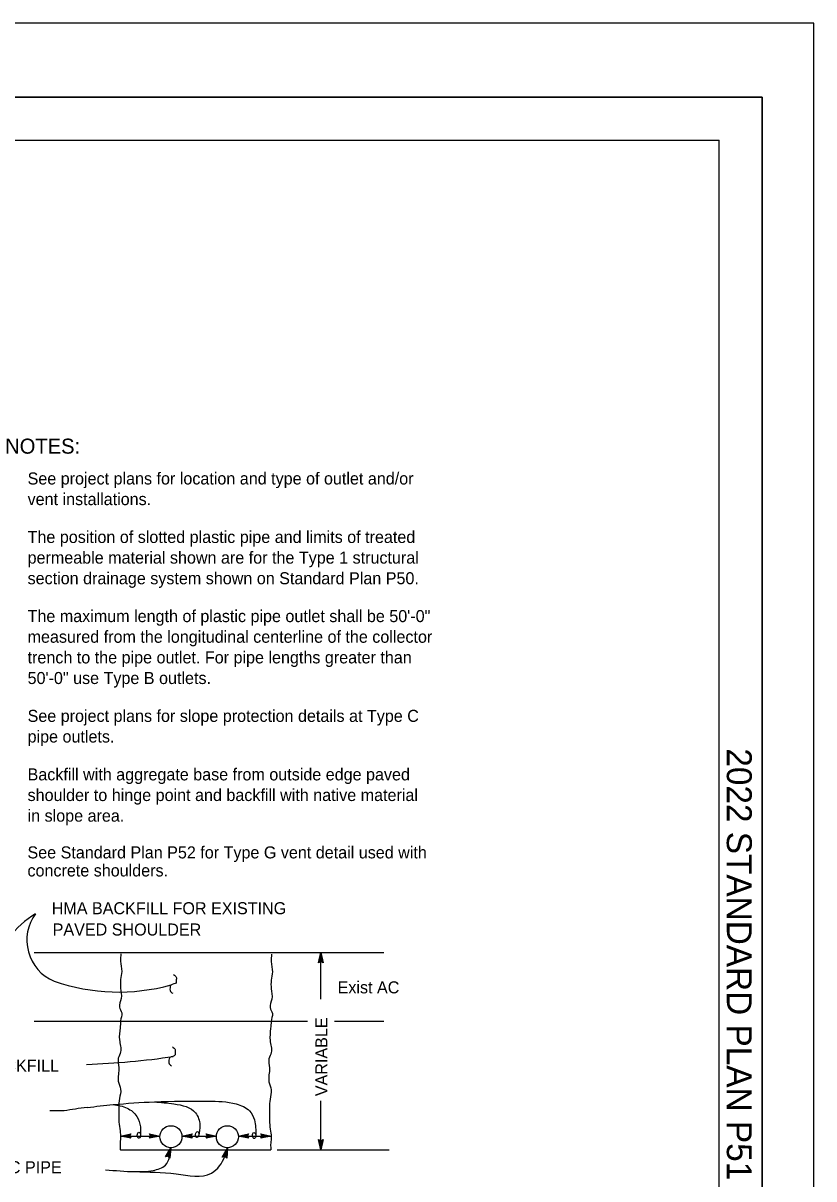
# Model space of a CAD drawing. Extents: x -893 to 867, y -474 to 712.
# Drawn here: x 407 to 867, y 40 to 712 of the extents above; entities that cross this region are included whole.
import ezdxf

# ---------------------------------------------------------------- set-up
doc = ezdxf.new("R2010")
doc.units = 0
for name, color, linetype in [('10 Sheet Format', 7, 'Continuous'), ('56 Stage 3 Anno', 7, 'Continuous'), ('57 Undefined', 7, 'Continuous'), ('60 Nongeo Data', 7, 'Continuous')]:
    doc.layers.add(name, color=color, linetype=linetype)

msp = doc.modelspace()

# ---------------------------------------------------------------- linework, layer by layer
at = {"layer": '10 Sheet Format'}
for p, q in [((-863.46, 668.96), (836.55, 668.96)), ((836.55, 668.96), (836.55, -431.04)), ((-813.45, 643.96), (811.55, 643.96)), ((811.55, -406.04), (811.55, 643.96))]:
    msp.add_line(p, q, dxfattribs=at)
for points in [[(-893.46, -474.04), (866.55, -474.04), (866.55, 711.96), (-893.46, 711.96)], [(-863.46, -431.04), (836.55, -431.04), (836.55, 668.96), (-863.46, 668.96)]]:
    msp.add_lwpolyline(points, close=True, dxfattribs=at)
at = {"layer": '56 Stage 3 Anno'}
for p, q in [((578.71, 165.62), (580.05, 171.62)), ((579.06, 165.84), (580.04, 170.24)), ((579.42, 166.07), (580.04, 168.86)), ((580.04, 168.86), (580.67, 166.03)), ((580.05, 144.46), (580.05, 171.62)), ((580.05, 171.62), (580.05, 171.62)), ((580.05, 171.62), (581.38, 165.62)), ((580.05, 170.23), (581.02, 165.85)), ((580.05, 166.42), (578.71, 165.62)), ((578.71, 165.62), (578.71, 165.62)), ((579.77, 166.25), (580.04, 167.48)), ((580.04, 167.48), (580.31, 166.27)), ((581.38, 165.62), (580.05, 166.42)), ((581.38, 165.62), (581.38, 165.62)), ((580.05, 56.85), (580.05, 85.35)), ((430.87, 79.53), (422.49, 79.58)), ((463.62, 64.93), (469.62, 66.26)), ((463.62, 64.93), (486.52, 64.93)), ((469.62, 63.59), (463.62, 64.93)), ((463.62, 64.93), (463.62, 64.93)), ((469.4, 63.95), (465, 64.93)), ((465.01, 64.94), (469.38, 65.9)), ((466.38, 64.93), (469.21, 65.56)), ((469.17, 64.31), (466.38, 64.93)), ((467.76, 64.93), (468.97, 65.2)), ((468.99, 64.65), (467.76, 64.93)), ((469.62, 66.26), (468.82, 64.93)), ((468.82, 64.93), (469.62, 63.59)), ((469.62, 66.26), (469.62, 66.26)), ((469.62, 63.59), (469.62, 63.59)), ((481.32, 64.93), (480.52, 66.27)), ((480.52, 66.27), (480.52, 66.27)), ((480.52, 66.27), (486.52, 64.93)), ((486.52, 64.93), (480.52, 63.6)), ((480.52, 63.6), (481.32, 64.93)), ((480.52, 63.6), (480.52, 63.6)), ((480.74, 65.92), (485.14, 64.93)), ((485.13, 64.93), (480.76, 63.96)), ((483.76, 64.93), (480.93, 64.31)), ((480.97, 65.56), (483.76, 64.93)), ((481.15, 65.21), (482.38, 64.94)), ((482.38, 64.94), (481.17, 64.67)), ((486.52, 64.93), (486.52, 64.93)), ((499.28, 64.93), (505.28, 66.26)), ((499.28, 64.93), (519.33, 64.93)), ((505.28, 63.59), (499.28, 64.93)), ((499.28, 64.93), (499.28, 64.93)), ((505.06, 63.95), (500.66, 64.93)), ((500.67, 64.94), (505.04, 65.9)), ((502.04, 64.93), (504.86, 65.56)), ((504.83, 64.31), (502.04, 64.93)), ((503.42, 64.93), (504.63, 65.2)), ((504.65, 64.65), (503.42, 64.93)), ((505.28, 66.26), (504.48, 64.93)), ((504.48, 64.93), (505.28, 63.59)), ((505.28, 66.26), (505.28, 66.26)), ((505.28, 63.59), (505.28, 63.59)), ((514.13, 64.93), (513.33, 66.27)), ((513.33, 66.27), (513.33, 66.27)), ((513.33, 66.27), (519.33, 64.93)), ((519.33, 64.93), (513.33, 63.6)), ((513.33, 63.6), (514.13, 64.93)), ((513.33, 63.6), (513.33, 63.6)), ((513.55, 65.92), (517.95, 64.93)), ((517.94, 64.93), (513.56, 63.96)), ((516.57, 64.93), (513.74, 64.31)), ((513.78, 65.56), (516.57, 64.93)), ((513.96, 65.21), (515.18, 64.94)), ((515.18, 64.94), (513.98, 64.67)), ((519.33, 64.93), (519.33, 64.93)), ((532.08, 64.93), (538.08, 66.26)), ((532.08, 64.93), (551.12, 64.93)), ((538.08, 63.59), (532.08, 64.93)), ((532.08, 64.93), (532.08, 64.93)), ((537.87, 63.95), (533.46, 64.93)), ((533.47, 64.94), (537.85, 65.9)), ((534.84, 64.93), (537.67, 65.56)), ((537.63, 64.31), (534.84, 64.93)), ((536.23, 64.93), (537.43, 65.2)), ((537.46, 64.65), (536.23, 64.93)), ((538.08, 66.26), (537.28, 64.93)), ((537.28, 64.93), (538.08, 63.59)), ((538.08, 66.26), (538.08, 66.26)), ((538.08, 63.59), (538.08, 63.59)), ((545.92, 64.93), (545.12, 66.27)), ((545.12, 66.27), (545.12, 66.27)), ((545.12, 66.27), (551.12, 64.93)), ((551.12, 64.93), (545.12, 63.6)), ((545.12, 63.6), (545.92, 64.93)), ((545.12, 63.6), (545.12, 63.6)), ((545.33, 65.92), (549.74, 64.93)), ((549.73, 64.93), (545.35, 63.96)), ((548.35, 64.93), (545.53, 64.31)), ((545.57, 65.56), (548.35, 64.93)), ((545.74, 65.21), (546.97, 64.94)), ((546.97, 64.94), (545.76, 64.67)), ((551.12, 64.93), (551.12, 64.93)), ((580.05, 56.85), (578.71, 62.85)), ((578.71, 62.85), (580.05, 62.05)), ((578.72, 62.85), (578.72, 62.85)), ((580.04, 58.24), (579.07, 62.62)), ((580.05, 59.62), (579.42, 62.44)), ((580.05, 61), (579.78, 62.21)), ((580.05, 62.05), (581.38, 62.85)), ((581.38, 62.85), (580.05, 56.85)), ((581.03, 62.64), (580.05, 58.23)), ((580.67, 62.4), (580.05, 59.62)), ((580.32, 62.23), (580.05, 61)), ((581.38, 62.85), (581.38, 62.85)), ((489.73, 52.85), (492.9, 58.12)), ((490.14, 52.94), (492.46, 56.81)), ((490.55, 53.05), (492.02, 55.49)), ((490.94, 53.11), (491.59, 54.18)), ((491.59, 54.18), (491.46, 52.95)), ((492.02, 55.49), (491.72, 52.62)), ((492.46, 56.79), (492, 52.34)), ((492.9, 58.12), (492.26, 52)), ((492.9, 58.12), (492.9, 58.12)), ((522.78, 52.71), (525.71, 58.12)), ((523.19, 52.82), (525.33, 56.79)), ((523.6, 52.94), (524.95, 55.46)), ((523.98, 53.02), (524.58, 54.13)), ((524.58, 54.13), (524.5, 52.89)), ((524.95, 55.46), (524.79, 52.57)), ((525.33, 56.78), (525.07, 52.3)), ((525.71, 58.12), (525.35, 51.98)), ((525.71, 58.12), (525.71, 58.12)), ((580.05, 56.85), (580.05, 56.85)), ((491.26, 53.18), (489.73, 52.85)), ((489.73, 52.85), (489.73, 52.85)), ((492.26, 52), (491.26, 53.18)), ((492.26, 52), (492.26, 52)), ((524.29, 53.11), (522.78, 52.71)), ((522.78, 52.71), (522.78, 52.71)), ((525.35, 51.98), (524.29, 53.11)), ((525.35, 51.98), (525.35, 51.98))]:
    msp.add_line(p, q, dxfattribs=at)
for centre, radius, start, end in [((443.62, 146.03), 56.39, 121.37318, 142.58976), ((435.03, 178.78), 25.86, 143.45909, 247.07859), ((462.55, 263.86), 115.2, 250.95705, 285.32067)]:
    msp.add_arc(centre, radius, start, end, dxfattribs=at)
for centre, major_axis, ratio, start_param, end_param in [((460.43, 141.8), (122.24, 9.42), 0.279345, 4.55512, 4.970283), ((514.79, 55.26), (123.59, -4.71), 0.233867, 2.186555, 2.326164)]:
    msp.add_ellipse(centre, major_axis=major_axis, ratio=ratio, start_param=start_param, end_param=end_param, dxfattribs=at)
for centre, major_axis in [((508.13, 65.74), (-0.24, -1.75)), ((474.28, 65.37), (-0.02, -1.77)), ((541.26, 65.2), (0.14, -1.76))]:
    msp.add_ellipse(centre, major_axis=major_axis, ratio=0.530307, dxfattribs=at)
for points in [[(444.31, 81.57), (459.34, 83.2), (483.3, 84.82), (514.57, 85.23), (530.82, 83.6), (538.54, 79.54), (541.38, 74.26), (542.19, 65.33)], [(459.34, 83.2), (467.46, 81.17), (473.15, 76.29), (475.18, 70.2), (475.18, 64.92)], [(483.3, 84.82), (494.67, 83.6), (507.26, 78.32), (509.7, 71.42), (508.89, 64.92)], [(454.82, 45.28), (471.93, 44.21), (495.89, 42.99), (516.51, 43.4), (524.32, 53.14), (525.71, 58.12)], [(471.93, 44.21), (482.57, 44.92), (489.76, 48.04), (492.9, 58.12)]]:
    msp.add_spline(points, degree=3, dxfattribs=at)
at = {"layer": '60 Nongeo Data'}
for p, q in [((413.44, 171.62), (463.88, 171.62)), ((463.88, 171.62), (551.4, 171.62)), ((551.4, 171.62), (616.7, 171.62)), ((413.44, 131.76), (463.88, 131.76)), ((463.88, 131.76), (550.64, 131.76)), ((550.64, 131.76), (551.4, 131.76)), ((551.4, 131.76), (552.06, 131.76)), ((552.06, 131.76), (572.22, 131.76)), ((587.87, 131.76), (616.7, 131.76)), ((463.48, 57.16), (463.52, 56.85)), ((463.52, 56.85), (551, 56.85)), ((554.72, 56.85), (619.65, 56.85))]:
    msp.add_line(p, q, dxfattribs=at)
for centre in [(492.9, 64.51), (525.71, 64.51)]:
    msp.add_circle(centre, 6.39, dxfattribs=at)
for points in [[(463.88, 170.89), (463.67, 166.62), (464.34, 160.61), (463.67, 155.93), (463.67, 150.91), (464.01, 144.9), (463.01, 139.88), (464.34, 136.54), (463.67, 131.86), (463.67, 131.84)], [(551.4, 170.58), (551.19, 166.31), (551.86, 160.3), (551.19, 155.62), (551.19, 150.6), (551.53, 144.59), (550.52, 139.57), (551.86, 136.23), (551.19, 131.55), (551.19, 131.51)], [(494.45, 158.85), (496.01, 157.29), (496.01, 155.21), (496.01, 154.17), (492.89, 152.61), (492.37, 151.05), (492.37, 149.49), (493.93, 147.93)], [(463.67, 131.84), (463.34, 127.85), (463.01, 120.83), (463.67, 113.81), (462.34, 110.14), (462.67, 104.79), (462.34, 96.77), (463.67, 92.09), (463.01, 86.74), (462.67, 81.39), (462.67, 76.71), (462.67, 73.04), (463.34, 68.02), (463.67, 63.68), (463.34, 60.34), (463.48, 57.16)], [(551.19, 131.51), (550.86, 127.54), (550.52, 120.52), (551.19, 113.5), (549.86, 109.83), (550.19, 104.48), (549.86, 96.46), (551.19, 91.78), (550.52, 86.43), (550.19, 81.08), (550.19, 76.4), (550.19, 72.73), (550.86, 67.71), (551.19, 63.37), (550.86, 60.03), (551, 56.85)], [(493.76, 116.75), (495.32, 115.19), (495.32, 113.11), (495.32, 112.07), (492.2, 110.51), (491.68, 108.95), (491.68, 107.39), (493.24, 105.83)]]:
    msp.add_spline(points, degree=3, dxfattribs=at)

# ---------------------------------------------------------------- texts
at = {"layer": '10 Sheet Format'}
msp.add_text('2022 STANDARD PLAN P51', height=14.5, rotation=270, dxfattribs=at).set_placement((815.95, 290.34))
at = {"layer": '57 Undefined'}
for s, height, p in [('NOTES:', 8.75, (396.58, 461.64)), ('See project plans for location and type of outlet and/or', 7, (409.61, 443.72)), ('vent installations.', 7, (409.61, 431.72)), ('The position of slotted plastic pipe and limits of treated', 7, (409.61, 409.72)), ('permeable material shown are for the Type 1 structural', 7, (409.61, 397.72)), ('section drainage system shown on Standard Plan P50.', 7, (409.61, 385.72)), ('The maximum length of plastic pipe outlet shall be 50\'-0"', 7, (409.61, 363.71)), ('measured from the longitudinal centerline of the collector', 7, (409.61, 351.71)), ('trench to the pipe outlet. For pipe lengths greater than', 7, (409.61, 339.71)), ('50\'-0" use Type B outlets.', 7, (409.61, 327.71)), ('See project plans for slope protection details at Type C', 7, (409.61, 305.7)), ('pipe outlets.', 7, (409.61, 293.7)), ('Backfill with aggregate base from outside edge paved', 7, (409.61, 271.69)), ('shoulder to hinge point and backfill with native material', 7, (409.61, 259.69)), ('in slope area.', 7, (409.61, 247.69)), ('See Standard Plan P52 for Type G vent detail used with', 7, (409.54, 226.33)), ('concrete shoulders.', 7, (409.54, 215.83)), ('HMA BACKFILL FOR EXISTING', 7, (423.63, 193.88)), ('PAVED SHOULDER', 7, (424.18, 181.5)), ('Exist AC', 7, (589.77, 147.87)), ('AB BACKFILL', 7, (368.57, 102.41)), ('3" PLASTIC PIPE', 7, (355.35, 43.29))]:
    msp.add_text(s, height=height, dxfattribs=at).set_placement(p)
msp.add_text('VARIABLE', height=7, rotation=90, dxfattribs=at).set_placement((583.87, 88.1))

doc.saveas('drawing.dxf')
